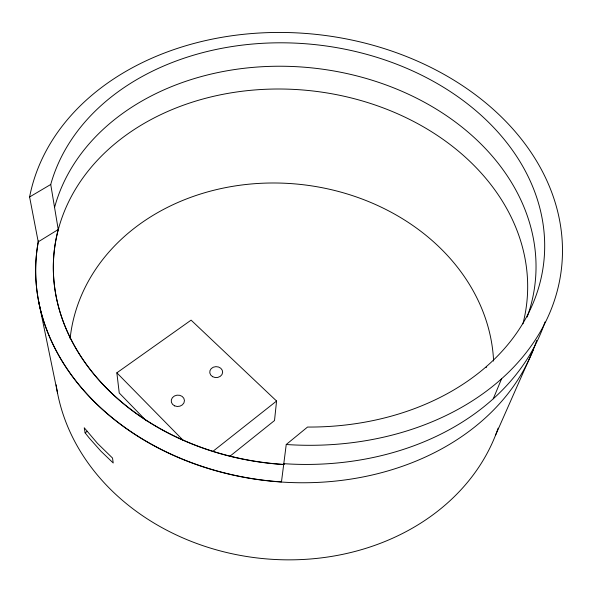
<?xml version="1.0" encoding="UTF-8"?>
<svg xmlns="http://www.w3.org/2000/svg" width="592" height="592" viewBox="0 0 592 592"><rect width="100%" height="100%" fill="white"/><g stroke="black" fill="none" stroke-linecap="round" stroke-linejoin="round"><path stroke-width="0.89" d="M146.276 420.786L119.244 392.984L116.853 372.819L191.09 320.139L276.575 401.036L274.51 420.549L230.17 456.047M286.239 444.503L281.466 481.895A255.034 201.354 6.1 0 1 38.228 241.839L29.6 196.966L50.734 184.482A250.268 191.364 6.1 0 1 325.437 45.887A250.268 191.364 6.1 0 1 544.529 252.836A250.268 191.364 6.1 0 1 307.537 427.054L286.239 444.503A268.524 205.616 6.1 0 0 561.83 265.009A268.524 205.616 6.1 0 0 323.646 35.268A268.524 205.616 6.1 0 0 29.6 196.966M486.136 367.639L486.639 366.344M493.277 398.771L501.579 378.806M495.652 434.935L533.584 349.073M213.083 451.215L276.575 401.036M85.13 432.863L84.227 427.757L97.465 443.364L112.524 458.053L113.22 463.003L100.906 451.171L89.089 437.858L85.13 432.863L87.327 431.265M38.228 241.839L58.231 229.526L50.734 184.482M116.853 372.819L182.854 440.011M38.643 301.409L57.528 393.014M498.138 428.149A226.507 190.276 6.1 0 1 262.804 558.567A226.507 190.276 6.1 0 1 56.151 384.83M545.003 321.959A261.627 203.515 6.1 0 1 283.797 463.677M70.1 338.654A212.617 177.844 6.1 0 1 286.846 183.342A212.617 177.844 6.1 0 1 493.602 361.076M283.953 464.572A237.673 187.427 6.1 0 1 54.205 251.6A237.673 187.427 6.1 0 1 324.29 92.515A237.673 187.427 6.1 0 1 522.921 323.824M536.67 340.422A254.982 201.332 6.1 0 1 239.827 476.516A254.982 201.332 6.1 0 1 38.473 240.863M284.116 464.439A237.725 187.449 6.1 0 1 58.231 229.526M54.56 207.481A243.86 189.433 6.1 0 1 350.22 74.303A243.86 189.433 6.1 0 1 527.154 317.053M212.632 376.69A6.46 5.483 -0.1 0 0 222.636 372.435A6.46 5.483 -0.1 0 0 213.29 367.218A6.46 5.483 -0.1 0 0 212.632 376.69M174.655 405.868A6.623 5.691 -4.5 0 0 184.445 400.54A6.623 5.691 -4.5 0 0 174.388 396.011A6.623 5.691 -4.5 0 0 174.655 405.868"/></g></svg>
